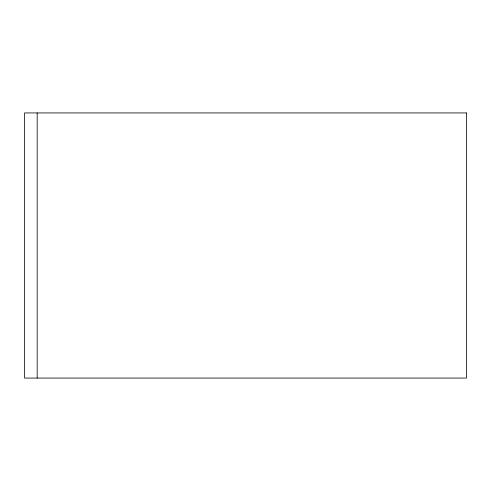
<?xml version="1.0" encoding="UTF-8"?>
<svg xmlns="http://www.w3.org/2000/svg" width="491" height="491" viewBox="0 0 491 491"><rect width="100%" height="100%" fill="white"/><g stroke="black" fill="none" stroke-linecap="round" stroke-linejoin="round"><path stroke-width="0.74" d="M37.175 112.93L37.175 378.07M466.45 112.93L24.55 112.93L24.55 378.07L466.45 378.07L466.45 112.93"/></g></svg>
